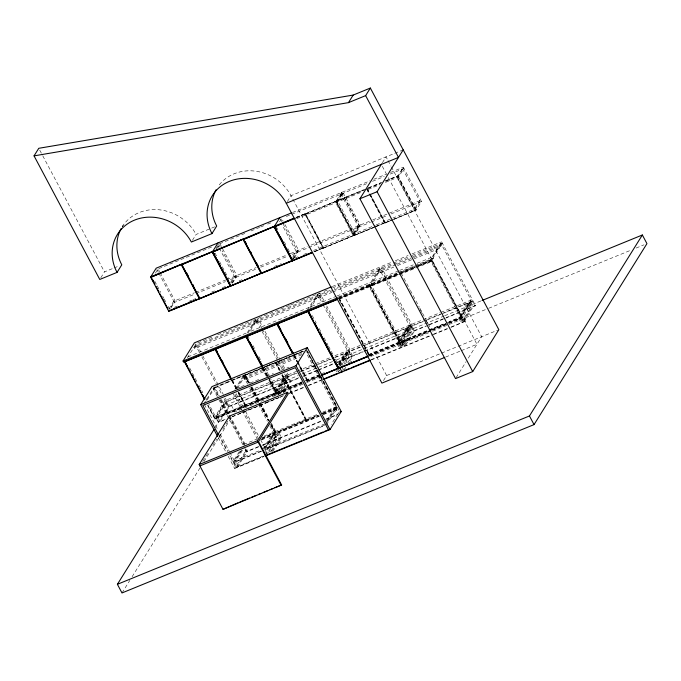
<?xml version="1.0" encoding="UTF-8"?>
<svg xmlns="http://www.w3.org/2000/svg" width="681" height="681" viewBox="0 0 681 681"><rect width="100%" height="100%" fill="white"/><g stroke="black" fill="none" stroke-linecap="round" stroke-linejoin="round"><path stroke-width="0.51" stroke-dasharray="3.4 2.55" d="M122.239 226.799L123.287 225.113M100.805 277.771L104.474 271.889L113.131 268.348M155.413 273.175L158.077 268.91L159.567 271.719M192.417 240.342L196.094 234.46L214.728 226.85M168.956 308.902L173.749 301.215L194.349 292.804M170.676 308.425L174.404 302.449L195.004 294.039M215.988 248.429L217.579 245.875M216.686 248.778L219.35 244.513M230.595 282.445L234.324 276.469L219.401 248.412M231.302 282.794L235.558 275.967M232 283.143L236.792 275.464L221.87 247.399M232.485 283.177L236.213 277.201L222.125 250.71M187.369 357.848L196.273 343.573L200.699 351.907M194.664 348.442L196.928 344.807L256.26 320.572L253.996 324.199L194.664 348.442L194.008 347.208L253.341 322.964L253.996 324.199M287.331 201.576L291 195.685L403.212 149.846M279.559 221.827L281.687 218.414L283.185 221.214M296.363 217.843L305.309 213.783L323.39 247.782L314.435 251.842M375.486 226.492L323.322 248.207L305.25 214.217L336.218 201.159M292.932 256.345L296.124 251.221L282.7 225.964M292.575 258.397L297.367 250.719M293.273 258.746L298.601 250.216L283.679 222.151M247.263 332.711L255.605 319.338L260.04 327.672M294.294 257.929L298.023 251.953L282.445 222.653M203.704 404.012L214.064 387.412L216.03 386.604M247.944 333.103L256.839 318.836L261.768 328.089M207.169 399.934L214.958 387.446L219.384 395.78M256.473 323.194L258.737 319.559L318.07 295.324L315.805 298.95L256.473 323.194L255.818 321.96L315.15 297.716L315.805 298.95M305.25 214.217L363.152 190.152M336.797 202.257L342.126 193.719M336.933 202.197L342.262 193.668M207.492 405.212L214.873 419.087L225.726 401.79L296.354 372.933M234.902 389.268L243.253 375.895L305.054 350.638M323.322 248.207L354.29 235.158M236.137 388.766L244.488 375.384L248.429 382.79M244.802 375.103L213.834 388.161L244.802 375.103L249.229 383.429M248.667 382.935L244.734 375.537L245.075 374.993L275.703 362.479L279.636 369.877M237.38 388.255L245.722 374.882L250.157 383.216M301.819 354.673L243.457 378.508L244.113 379.743L246.377 376.116L301.819 353.465M215.145 427.634L230.314 403.322L298.167 375.606M382.373 162.742L386.042 156.86L387.54 159.669M202.7 461.42L208.301 452.456M212.77 445.28L216.686 439.007M222.84 429.141L229.548 418.389M121.993 592.947L129.858 580.34M132.105 576.739L200.078 467.787M204.011 461.48L231.531 417.359M214.873 419.087L245.5 406.574L245.841 406.029L238.461 392.154M238.401 392.588L245.781 406.463L276.75 393.405L269.37 379.53M353.711 234.06L359.032 225.522M353.848 234L359.168 225.471M307.395 310.144L317.414 294.09L321.841 302.424M310.306 306.961L318.648 293.579L323.083 301.913M244.734 375.537L275.703 362.479M279.576 370.311L275.635 362.913L275.975 362.369L302.781 351.413M309.872 309.131L319.883 293.077L324.318 301.411M333.188 290.353L317.618 296.712L318.274 297.938L320.538 294.311L330.268 290.336M386.059 181.197L397.883 175.962L415.963 209.961L393.609 219.495M385.199 180.984L397.951 175.775L403.271 167.237L421.496 201.508L416.176 210.037L393.609 219.256M283.619 378.551L274.409 393.312L275.677 395.712M239.303 451.571L233.183 461.377L260.099 450.379M276.299 392.256L286.871 375.308M240.538 451.06L234.417 460.875L229.982 452.542M245.781 406.463L276.75 393.405M269.301 379.964L276.682 393.839L301.904 383.131M241.764 449.903L233.838 462.612L261.717 451.222M287.527 376.542L276.954 393.49L268.425 377.444M242.453 450.269L235.413 461.565L237.958 466.357L247.177 451.597L244.624 446.796M376.108 226.645L385.063 222.585L369.911 194.102M366.914 189.02L384.995 223.019L415.963 209.961M277.891 395.142L284.93 383.846L282.385 379.053L273.166 393.822L274.443 396.214M354.137 327.28L338.891 298.593L369.86 285.535L400.36 342.909L369.391 355.967L354.631 328.208M279.67 393.771L286.173 383.343M280.904 393.26L287.408 382.841L284.854 378.04L275.643 392.809L276.92 395.21M228.178 456.304L234.673 468.519L245.926 450.482L247.297 449.92L236.043 467.958L229.599 455.827M283.236 392.307L290.08 381.343L284.411 370.677M283.934 392.673L290.974 381.377L288.429 376.584L279.21 391.354L280.061 392.946M262.713 449.315L273.277 432.367L269.838 425.889M263.947 448.813L274.52 431.865M264.79 448.268L272.919 435.236L275.464 440.037L266.799 453.929M262.517 438.096L275.303 432.469L270.876 424.144M267.156 454.84L264.603 450.047L275.175 433.099L270.578 424.459M270.808 424.578L275.235 432.903L306.203 419.845L282.096 374.507M297.742 362.709L307.582 381.215L320.368 375.589M338.891 298.593L369.86 285.535M430.928 330.83L400.292 343.343L369.792 285.969L400.76 272.911M336.874 296.056L370.915 282.147L371.571 283.381L369.306 287.016L339.155 299.334M332.864 291.979L377.615 273.702L379.879 270.068L334.158 288.744M397.389 272.834L374.039 282.377L371.775 286.003L398.044 275.277M395.967 264.705L379.428 271.455L380.083 272.689L382.347 269.063L393.048 264.688M268.578 452.559L277.048 438.981L274.494 434.189M271.455 450.737L279.04 438.573L276.486 433.78L267.275 448.541L268.978 451.741M272.145 451.103L280.274 438.07L277.72 433.269L268.51 448.038L270.638 452.039M272.843 451.46L281.508 437.568L278.963 432.767L269.744 447.536L271.872 451.537M338.227 363.356L344.186 353.805L346.74 358.598L342.407 365.552M338.925 363.722L345.429 353.294L347.974 358.095L344.186 364.173M338.542 364.837L347.446 350.562L323.815 306.127M339.078 364.956L346.663 352.792L349.208 357.593L345.42 363.671M339.223 365.22L348.681 350.06M339.904 365.612L349.915 349.557L326.778 306.041M275.235 432.903L306.203 419.845M282.036 374.942L306.144 420.279L317.967 415.044M339.785 366.608L349.336 351.294M341.564 365.229L350.23 351.336L352.784 356.129L348.987 362.215M338.065 372.498L339.691 369.894M342.339 371.4L344.501 367.927M347.753 362.718L351.89 356.095L325.05 305.616M344.109 370.03L346.28 366.557M326.744 420.5L335.086 407.119L306.041 352.494M327.68 421.275L334.72 409.988L337.274 414.789L331.315 424.34M322.411 413.631L337.112 407.221L320.385 375.759M326.412 424.791L336.976 407.851L307.276 351.992M369.391 355.967L400.36 342.909M417.479 265.232L430.281 260.006L441.611 241.849L475.5 305.59L445.732 318.163M417.147 266.875L430.937 261.24L442.267 243.083L410.745 255.962M418.883 265.913L431.66 260.287L462.169 317.661L431.201 330.719M417.155 263.258L432.724 256.899L433.38 258.133L431.116 261.768L399.015 274.877M397.593 265.539L439.415 248.454L441.68 244.82L411.528 257.137M399.917 341.751L410.49 324.811M400.292 343.343L431.26 330.285M411.145 326.046L400.573 342.986L369.885 285.279L380.458 268.331L413.69 330.838L403.799 346.697L401.254 341.896M383.48 380.585L386.629 375.537L440.522 353.524M448.643 323.347L462.382 317.738L472.946 300.798L443.518 312.817M450.89 327.459L465.949 320.904L463.395 316.103L448.685 322.113M456.1 377.7L466.11 361.662M468.332 358.095L481.671 336.712L391.524 167.16M114.093 267.956L118.903 265.999M292.549 212.472L369.919 180.865M373.843 179.265L386.595 174.047M390.519 172.446L403.271 167.237M158.801 268.612L201.968 250.974M202.947 250.574L213.74 246.164M219.631 243.764L247.101 232.544M251.025 230.936L259.853 227.335M260.832 226.935L263.777 225.726M267.701 224.126L272.604 222.125M286.343 216.507L367.629 183.3M372.533 181.299L384.305 176.49M390.196 174.081L403.927 168.471L398.606 177L384.876 182.619M296.056 217.401L364.59 189.395M368.515 187.794L381.275 182.585M296.695 217.299L305.309 213.783M368.217 188.084L381.615 182.61M385.446 181.044L397.883 175.962M365.688 189.522L336.014 201.644L354.094 235.643L375.146 227.037M367.876 188.628L380.321 183.547M296.712 218.627L362.309 191.838M368.191 189.429L379.964 184.619M195.336 292.404L225.743 279.976M226.73 279.576L256.158 267.548M260.082 265.948L286.573 255.128M290.498 253.519L307.174 246.709M311.098 245.109L371.783 220.312M372.771 219.912L420.841 200.274L415.521 208.812L392.954 218.022M195.992 293.63L225.42 281.611M230.323 279.61L256.814 268.782M260.738 267.182L288.208 255.962M292.132 254.353L370.481 222.346M371.46 221.946L387.157 215.536M391.081 213.936L421.496 201.508M174.31 307.344L179.214 305.343M189.029 301.334L191.974 300.134M192.953 299.734L195.898 298.525M211.595 292.115L214.532 290.915M222.381 287.705L227.292 285.705M239.065 280.895L242.002 279.695M274.383 266.467L281.244 263.658M292.038 259.248L294.005 258.448M294.984 258.048L297.929 256.848M303.811 254.439L306.756 253.238M313.626 250.438L375.291 225.241M376.278 224.841L391.975 218.431M313.822 251.689L323.39 247.782M376.448 226.101L385.063 222.585M314.281 251.664L392.631 219.657M384.995 223.019L392.648 219.886M332.277 286.514L391.371 262.372M395.312 260.763L408.115 255.528M412.056 253.919L441.611 241.849M211.834 337.214L195.038 344.084L199.465 352.417M217.673 334.831L233.447 328.387M234.434 327.987L252.166 320.742M253.153 320.342L289.595 305.454M290.574 305.045L320.13 292.975M324.071 291.366L328.991 289.357M332.532 287.91L392.392 263.453M393.363 263.062L409.902 256.303M394.018 264.296L410.558 257.537M334.158 289.953L376.959 272.468L377.615 273.702M396.938 264.305L438.76 247.22L439.415 248.454M318.274 297.938L331.894 292.379M380.083 272.689L393.703 267.131M187.965 356.895L247.297 332.651M309.106 307.403L249.774 331.638L258.082 318.325L262.508 326.659M311.583 306.39L335.895 296.456M398.674 270.808L373.384 281.142L374.039 282.377M399.653 270.408L413.265 264.849M338.5 296.899L371.571 283.381M398.359 272.443L433.38 258.133M338.678 297.427L399.747 272.477M400.734 272.077L416.491 265.641M338.5 298.099L398.359 273.643M399.33 273.251L431.694 260.031L462.382 317.738M417.308 266.152L401.032 272.8L409.894 289.459M418.262 265.76L431.66 260.287M369.792 285.969L398.504 274.239M400.692 273.345L415.052 267.48M338.346 299.061L398.436 274.52M399.415 274.111L416.159 267.275M219.972 384.995L230.799 380.568M231.787 380.168L268.229 365.28M269.208 364.88L286.939 357.636M287.918 357.236L301.709 351.6M214.958 387.446L213.723 387.957L218.15 396.291M275.635 362.913L303.394 351.575M244.113 379.743L299.555 357.099M237.414 388.196L240.333 387.004M241.304 386.604L244.224 385.412M250.063 383.028L258.814 379.453M266.594 376.278L273.404 373.494M281.185 370.311L288.974 367.136M296.686 371.298L225.062 400.556L214.498 417.504L301.811 381.837M297.665 370.898L314.341 364.088M315.32 363.688L330.038 357.678M334.941 355.669L422.263 320.002M423.241 319.602L439.917 312.783M440.896 312.383L472.291 299.563L461.718 316.503L448.966 321.713M300.278 371.332L314.997 365.322M315.975 364.922L330.694 358.913M334.618 357.304L442.539 313.217M297.001 373.077L225.385 402.335L227.931 407.136L299.555 377.878M300.925 371.477L314.656 365.867M318.58 364.267L331.341 359.049M335.265 357.448L360.768 347.029M364.693 345.429L425.523 320.572M426.502 320.172L472.614 301.334L475.159 306.135M302.1 373.997L332.583 361.543M336.516 359.934L443.714 316.146M444.693 315.746L481.084 300.874M298.908 377.734L228.271 406.591L224.083 398.708M302.832 376.133L317.55 370.115M318.529 369.715L333.247 363.705M337.172 362.105L425.463 326.029M429.388 324.428L445.085 318.018M446.072 317.618L475.5 305.59M303.479 376.278L317.21 370.66M318.189 370.26L333.886 363.85M334.865 363.45L363.322 351.83M364.301 351.422L428.068 325.373M429.047 324.973L444.744 318.563M305.735 380.228L320.453 374.218M321.432 373.818L324.377 372.618M348.902 362.598L351.847 361.398M368.523 354.58L445.042 323.322M301.521 382.237L216.166 417.104L218.72 421.905L225.59 419.096M305.446 380.636L320.164 374.618M368.234 354.98L447.698 322.522M302.16 382.381L215.826 417.649L218.38 422.45L224.27 420.041M306.084 380.773L319.823 375.163M368.872 355.124L430.681 329.876M431.66 329.476L463.054 316.648L465.608 321.449M245.841 406.029L215.213 418.543L208.326 405.595M431.541 330.174L447.809 323.526M448.77 323.135L462.169 317.661M302.466 383.071L215.153 418.738L208.097 405.467M306.39 381.462L320.121 375.852M369.179 355.814L430.988 330.566M431.967 330.166L447.664 323.747M276.682 393.839L302.526 383.284M307.582 381.215L320.027 376.133M302.756 384.237L234.902 411.962L230.314 403.322M306.688 382.628L320.462 377.01M370.617 356.521L428.638 332.813M432.571 331.204L487.639 308.706M488.626 308.306L631.219 250.055M636.131 248.046L643.996 244.828M240.308 413.086L245.211 411.086M246.19 410.677L251.093 408.677M252.081 408.277L257.963 405.867M258.942 405.467L265.811 402.667M266.79 402.267L269.736 401.058M273.66 399.458L278.563 397.457M282.487 395.848L280.189 397.202L283.134 395.993M289.357 393.048L304.075 387.038M307.999 385.429L322.717 379.419M370.787 359.781L432.597 334.533M433.576 334.133L447.306 328.514M451.231 326.914L465.949 320.904M232.051 416.695L283.492 395.678M232.119 416.84L279.21 397.602M289.016 393.592L303.735 387.583M308.638 385.574L322.377 379.964M371.426 359.926L432.256 335.078M433.235 334.677L449.911 327.859M441.501 353.124L497.888 330.089M445.595 357.082L460.296 351.081M461.275 350.681L476.955 344.28L386.799 174.728M243.747 444.429L257.214 438.93M263.939 436.18L318.665 413.827M322.59 412.226L336.32 406.617L325.756 423.556L264.926 448.413M261.904 437.943L275.303 432.469M322.751 413.086L337.112 407.221M306.144 420.279L318.58 415.197M261.708 438.598L318.342 415.461M322.266 413.861L336.976 407.851M261.036 439.688L319.619 415.75M323.543 414.15L336.303 408.94L338.849 413.733M261.657 439.841L319.278 416.295M323.203 414.695L335.963 409.485L338.082 413.478M258.78 446.447L246.275 451.554L245.007 449.154M262.619 444.88L322.173 420.552M326.097 418.943L337.87 414.133M258.44 446.991L245.935 452.099L243.815 448.098M262.279 445.425L321.832 421.096M325.756 419.487L337.529 414.678M261.095 451.069L234.179 462.067L236.724 466.868L263.649 455.87M324.786 425.046L264.943 449.503L267.071 453.495M264.603 450.047L324.445 425.591M266.194 455.231L236.384 467.413L229.94 455.283M234.673 468.519L263.624 456.687M397.951 175.775L416.176 210.037M397.542 176.507L415.623 210.506M388.034 160.605L391.022 166.224M382.322 166.3L386.306 173.791M431.328 260.832L461.829 318.206M430.281 260.006L430.937 261.24M367.255 188.475L369.698 193.072M370.192 193.991L385.335 222.474M366.982 188.586L369.425 193.183M366.642 189.131L368.6 192.808M369.085 193.727L384.722 223.13M410.379 290.387L419.241 307.037M419.734 307.965L431.047 329.246M420.441 309.923L421.914 312.698M426.349 321.032L427.821 323.807M341.47 192.485L359.687 226.756M410.805 326.591L413.35 331.383M336.278 200.963L354.503 235.234M335.878 201.704L353.95 235.703M401.594 341.351L404.139 346.152M370.132 285.424L400.632 342.798M369.519 286.08L400.019 343.454M305.59 213.672L323.662 247.663M304.977 214.328L323.049 248.327M386.629 375.537L291 195.685A43.286 38.74 32 0 0 218.192 186.339M339.232 298.048L369.732 355.422M338.951 298.167L369.46 355.533L369.119 356.078L360.751 340.347M339.598 300.559L342.552 306.11M344.518 309.812L348.451 317.218M350.911 321.841L352.886 325.544M355.831 331.094L358.785 336.644M280.453 218.916L281.943 221.725M348.995 351.839L351.549 356.64M276.367 226.943L277.857 229.752M284.326 241.908L285.816 244.717M287.808 248.454L290.787 254.073M341.445 366.897L342.722 369.298M312.264 315.575L316.205 322.981M319.159 328.54L322.113 334.099M324.079 337.802L328.021 345.207M328.514 346.135L333.435 355.388M335.41 359.091L337.376 362.794M337.878 368.361L339.147 370.753M337.487 370.464L338.338 372.064M335.401 369.366L336.678 371.766M307.625 351.456L309.114 354.256M311.098 357.985L320.027 374.78M320.521 375.716L335.41 403.705M337.393 407.434L338.883 410.234M306.603 349.855L319.891 374.839M306.263 350.4L336.772 407.766M294.149 354.758L297.103 360.317M297.597 361.236L307.923 380.67M293.877 354.878L297.316 361.356M297.81 362.275L307.65 380.781L307.31 381.326L297.469 362.82M293.809 355.303L297.256 361.781M293.537 355.422L296.976 361.9M219.886 243.662L221.376 246.462M218.644 244.164L220.142 246.973M264.969 331.289L279.738 359.066M280.231 359.994L284.667 368.327M287.127 372.95L288.106 374.805L277.542 391.754L270.646 378.789M217.911 245.603L218.899 247.475M262.262 329.017L283.917 369.757M287.186 377.087L289.74 381.888M262.006 331.375L277.269 360.079M277.763 360.998L282.189 369.332M284.649 373.963L285.637 375.818L275.064 392.758L268.663 380.722M275.975 362.369L280.402 370.694M282.377 374.397L306.484 419.734M275.362 363.024L279.295 370.421M281.755 375.052L305.863 420.39M215.06 253.128L216.549 255.937M219.529 261.547L228.484 278.384M277.976 391.856L279.253 394.256M247.509 335.273L249.97 339.904M252.923 345.454L255.877 351.013M258.831 356.563L261.785 362.122M264.245 366.753L268.68 375.086M277.635 392.401L278.486 394.001M263.249 367.391L268.169 376.644M268.654 377.563L277.022 393.295M263.504 368.183L267.931 376.516M262.968 367.502L267.403 375.827M262.909 367.936L267.335 376.261M262.628 368.046L267.063 376.372M269.029 380.075L276.409 393.95M261.776 367.766L266.203 376.091M252.123 386.919L259.997 401.73M260.491 402.658L268.859 418.398M271.319 423.029L275.754 431.362L265.181 448.302L260.755 439.969M245.075 374.993L249.501 383.318M251.468 387.021L259.836 402.752M260.329 403.671L269.182 420.33M271.149 424.033L275.575 432.358M251.195 387.131L259.555 402.863M260.048 403.79L268.91 420.441M251.127 387.566L259.001 402.369M259.495 403.297L268.842 420.875M250.889 387.421L258.763 402.233M259.257 403.161L268.612 420.756M244.462 375.648L248.395 383.054M250.855 387.676L258.729 402.48M259.223 403.407L268.076 420.066M270.536 424.689L274.962 433.014M243.253 375.895L247.68 384.22M249.655 387.923L258.022 403.663M258.508 404.591L267.369 421.258M274.154 434.733L276.707 439.526M232.34 380.015L236.767 388.34M238.742 392.043L246.122 405.919M232.068 380.126L236.494 388.451M232 380.56L236.435 388.885M231.727 380.67L236.154 388.996M238.12 392.699L245.5 406.574M236.137 393.678L244.998 410.345M245.492 411.273L258.78 436.266M234.902 394.18L242.776 409M243.27 409.919L258.039 437.696M232.681 392.835L241.542 409.502M242.036 410.43L257.29 439.126M160.069 272.655L174.983 300.713L169.663 309.242L167.671 305.505M156.843 269.412L158.332 272.221M158.826 273.158L174.404 302.449M202.674 355.61L223.351 394.503M225.317 398.206L226.305 400.053L215.732 417.002L208.837 404.037M201.925 357.04L216.2 383.897M216.694 384.816L221.623 394.078M221.359 399.483L229.233 414.303M229.727 415.223L244.99 443.927M214.064 387.412L218.601 395.942M220.567 399.645L244.317 444.318M220.116 399.994L228.493 415.733M228.978 416.653L244.402 445.663M212.957 388.476L218.448 398.811M218.95 399.756L242.93 444.846M244.922 448.6L245.926 450.482M154.74 281.185L156.732 284.922M157.226 285.858L160.707 292.413M162.699 296.15L163.695 298.023M164.189 298.959L165.687 301.76M189.641 367.927L197.022 381.82M198.997 385.523L202.929 392.928M205.883 398.479L206.871 400.334M204.385 404.395L218.167 430.324M220.142 434.027L229.488 451.614M218.899 434.529L227.956 451.546M218.686 435.304L227.113 451.162M218.192 437.517L225.683 451.605M39.762 150.178L42.256 154.859M42.75 155.796L104.474 271.889M122.171 226.799A43.286 38.74 32 0 1 159.345 209.808A43.286 38.74 32 0 1 196.094 234.46M341.607 192.434L336.142 201.023L354.367 235.294L359.823 226.705L341.607 192.434M341.028 194.17L335.699 202.7L352.613 234.502L357.934 225.973L341.028 194.17M343.36 193.217L338.04 201.746L354.946 233.549L360.266 225.019L343.36 193.217M226.62 401.833L217.409 416.602L219.954 421.394L229.174 406.634L226.62 401.833M402.692 168.973L397.372 177.511L414.278 209.314L419.607 200.776L402.692 168.973M379.223 268.833L368.651 285.782L398.683 342.262L409.247 325.314L379.223 268.833M381.692 267.829L371.119 284.769L401.152 341.249L411.724 324.301L381.692 267.829M441.024 243.585L430.46 260.534L460.484 317.014L471.056 300.066L441.024 243.585M405.995 328.548L396.785 343.318L399.338 348.119L408.549 333.349L405.995 328.548M407.229 328.046L398.019 342.815L400.573 347.608L409.783 332.847L407.229 328.046M408.464 327.544L399.253 342.313L401.807 347.106L411.018 332.337L408.464 327.544M412.039 326.08L402.829 340.849L405.374 345.65L414.593 330.881L412.039 326.08M467.804 303.3L458.594 318.07L461.139 322.871L470.35 308.101L467.804 303.3M469.039 302.798L459.828 317.567L462.373 322.36L471.592 307.599L469.039 302.798M470.273 302.296L461.063 317.057L463.616 321.858L472.827 307.088L470.273 302.296"/><path stroke-width="1.02" d="M121.15 228.552A43.286 38.74 32 0 0 121.788 264.815L117.064 272.383L99.758 279.448L34.05 155.872L38.766 148.305L353.192 95.068L370.353 88.053L498.841 329.698L472.716 371.579L455.546 378.593L359.917 198.741L381.598 163.985M153.506 281.687L150.859 276.716L156.187 268.178L291.57 212.872M150.731 277.337L181.699 264.279L150.731 277.337L168.803 311.336L199.439 298.823L199.771 298.278L192.451 284.496M227.258 279.219L230.68 285.654L230.34 286.199L199.712 298.712L181.631 264.713L212.6 251.655L226.279 277.388M117.064 272.383A43.286 38.74 32 0 1 134.498 220.125A43.286 38.74 32 0 1 191.37 242.027L211.97 233.609L216.694 226.041A43.286 38.74 32 0 1 216.056 189.786M168.803 311.336L169.143 310.791M181.631 264.713L212.6 251.655M217.988 242.93L212.668 251.468L213.323 252.702M212.54 252.089L243.509 239.031L212.54 252.089L230.612 286.088L261.581 273.03M199.712 298.712L225.896 287.612M243.44 239.465L274.409 226.407L292.49 260.406L292.149 260.951L261.521 273.464L243.44 239.465L274.409 226.407M337.367 299.461L183.708 362.241L183.053 361.007L194.383 342.849L331.289 286.914M230.612 286.088L260.627 273.421M34.05 155.872L348.468 102.635L353.192 95.068M279.797 217.682L274.477 226.211L276.128 229.318M312.519 252.625L292.421 260.84L274.341 226.841L293.826 218.473M348.468 102.635L365.637 95.621L370.353 88.053M261.521 273.464L261.853 272.919M217.69 436.572L200.708 404.633L211.961 386.604L307.276 347.659L341.241 411.537L329.996 429.575L265.59 455.887M292.421 260.84L304.245 255.596M231.021 378.704L215.273 349.098L246.241 336.039L262.483 366.574M262.415 367.008L246.181 336.474L246.522 335.929M482.063 300.474L642.362 234.988L646.95 243.628L534.04 424.612L121.993 592.947L117.404 584.307L214.021 429.439M258.516 441.509L281.628 484.957L223.01 509.354L199.175 464.536L229.386 416.117L287.62 392.324L288.344 393.695L258.142 442.114L199.908 465.906L200.282 465.302M359.917 198.741L377.087 191.727L403.212 149.846M368.157 356.469L338.491 368.591L307.982 311.226L308.323 310.681M200.708 404.633L296.031 365.697L307.276 347.659M199.175 464.536L257.418 440.743L287.62 392.324M223.01 509.354L237.95 502.808M267.156 454.84L267.488 454.295M320.989 375.742L338.551 368.157L319.857 333M338.491 368.591L338.832 368.046L336.857 364.344M328.957 429.592L328.617 430.137L295.384 367.629L202.81 405.442L218.184 434.367M117.404 584.307L529.452 415.972L642.362 234.988M211.97 233.609A43.286 38.74 32 0 1 229.412 181.35A43.286 38.74 32 0 1 286.275 203.253L398.496 157.413L365.637 95.621M150.859 276.716L294.098 218.201M274.341 226.841L295.401 218.235M170.105 310.4L195.949 299.844M227.812 286.829L230.68 285.654M262.815 272.528L274.298 267.837M276.214 267.054L280.998 265.096M282.913 264.313L292.49 260.406M306.161 254.822L310.945 252.864M170.063 310.587L312.315 252.472M183.053 361.007L337.691 297.827M246.181 336.474L276.809 323.96L292.549 353.567M306.756 311.728L277.082 323.85L292.821 353.456M307.982 311.226L336.703 299.487M321.321 375.197L338.551 368.157M339.785 367.655L367.544 356.316M322.087 375.052L338.763 368.242M339.742 367.842L367.212 356.614M324.675 378.619L337.427 373.409M339.393 372.609L342.339 371.4L341.998 371.945L339.444 367.153M344.297 370.6L349.2 368.6M351.166 367.8L368.821 360.581M323.356 379.564L370.447 360.326M444.616 357.482L381.905 383.105L286.275 203.253M339.87 412.099L341.241 411.537M266.918 454.942L301.487 440.811M303.351 440.054L323.075 431.992M325.016 431.201L327.978 429.992M239.891 502.008L249.595 498.049M251.536 497.249L256.388 495.274M258.329 494.474L261.24 493.291M263.181 492.491L268.033 490.516M269.974 489.716L272.885 488.532M274.826 487.732L281.628 484.957M529.452 415.972L534.04 424.612M377.087 191.727L472.716 371.579M275.175 227.216L276.154 229.054M280.546 237.32L282.99 241.917M277.116 231.191L283.585 243.347M284.581 245.22L289.059 253.638M290.046 255.511L292.038 259.248M274.068 226.952L292.149 260.951M320.13 332.881L321.117 334.737M325.544 343.062L326.531 344.909M308.076 310.527L311.523 317.005M314.477 322.564L318.419 329.97M319.891 332.745L323.833 340.151M324.82 342.007L329.246 350.34M330.234 352.188L334.66 360.521M335.648 362.377L338.108 367.008M313.464 320.964L308.05 310.791L307.71 311.336L338.21 368.702M314.443 322.82L318.878 331.145M245.245 241.678L246.224 243.517M250.617 251.783L251.595 253.621M256.482 262.806L258.44 266.484M244.973 241.789L261.095 272.111M243.168 239.576L261.24 273.575M277.916 324.224L280.861 329.783M285.296 338.108L287.757 342.73M292.183 351.064L293.162 352.911M277.635 324.343L293.383 353.95M296.031 365.697L329.996 429.575M212.881 251.544L214.345 254.302M217.273 259.819L218.252 261.649M227.531 279.108L228.51 280.947M213.817 253.63L214.813 255.503M215.809 257.375L218.295 262.049M219.291 263.922L220.286 265.794M221.776 268.603L225.76 276.086M227.25 278.887L229.735 283.568M212.259 252.2L230.34 286.199M249.961 342.407L250.948 344.254M261.274 363.688L262.755 366.463M246.275 335.776L248.242 339.478M249.229 341.334L253.655 349.668M254.643 351.515L259.069 359.849M260.057 361.705L262.517 366.327M245.901 336.584L262.142 367.119M186.373 272.443L188.322 276.111M192.723 284.386L193.702 286.224M182.185 265.198L190.978 281.738M181.359 264.824L199.439 298.823M215.613 348.553L217.579 352.256M222.015 360.581L222.993 362.428M228.901 373.537L229.88 375.384M215.341 348.663L231.08 378.27M231.234 379.743L215 349.208L184.372 361.722L204.547 399.662M257.418 440.743L281.244 485.57M152.535 279.55L154.979 284.147M162.793 298.848L163.772 300.687M155.992 286.369L158.979 291.979M159.967 293.851L162.461 298.525M163.449 300.398L167.926 308.816M185.692 363.024L187.667 366.727M192.093 375.052L193.072 376.908M197.507 385.233L198.486 387.089M202.912 395.414L204.879 399.117M185.445 362.879L190.374 372.141M191.352 373.988L195.787 382.322M196.775 384.178L201.201 392.503M202.189 394.359L204.649 398.989"/></g></svg>
